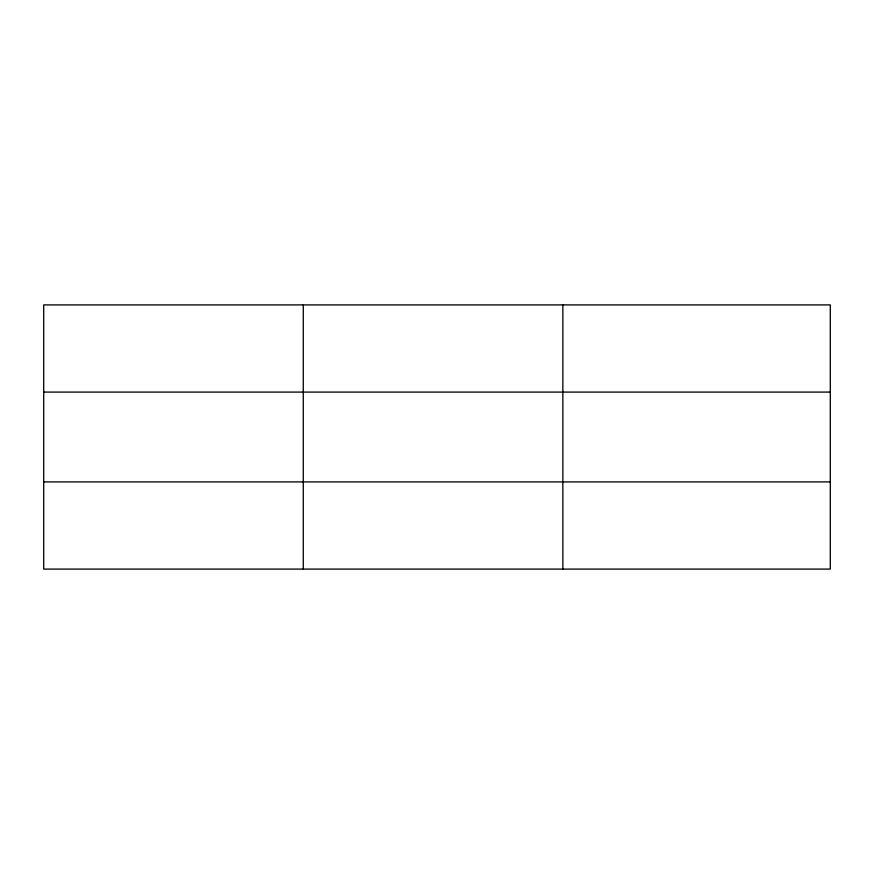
<?xml version="1.0" encoding="UTF-8"?>
<svg xmlns="http://www.w3.org/2000/svg" width="874" height="874" viewBox="0 0 874 874"><rect width="100%" height="100%" fill="white"/><g stroke="black" fill="none" stroke-linecap="round" stroke-linejoin="round"><path stroke-width="1.31" d="M303.278 304.906L303.278 569.094M562.856 304.906L562.856 569.094M830.3 392.087L830.3 304.906L43.7 304.906L43.7 569.094L830.3 569.094L830.3 392.087L43.7 392.087M43.7 481.913L830.3 481.913"/></g></svg>
